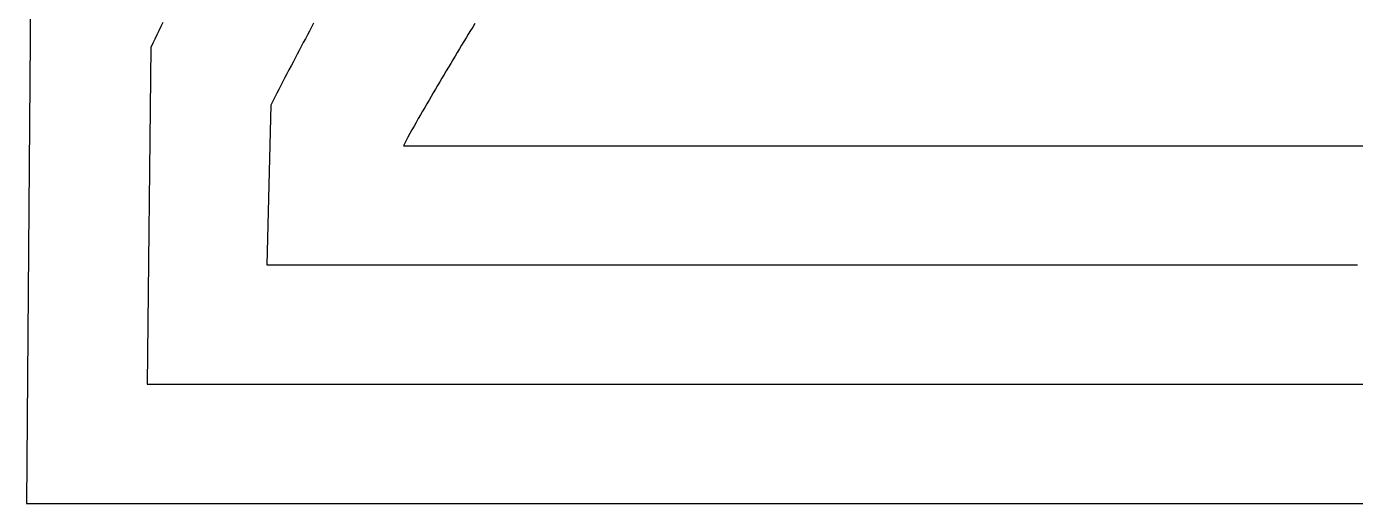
# Model space of a CAD drawing. Extents: x 2 to 198, y -170 to -3.
# Drawn here: x 42.08 to 76.64, y -129.2 to -116.8 of the extents above; entities that cross this region are included whole.
import ezdxf

# ---------------------------------------------------------------- set-up
doc = ezdxf.new("R2010")
doc.units = 0
doc.layers.add('MyLines', color=7, linetype='Continuous')

msp = doc.modelspace()

# ---------------------------------------------------------------- linework, layer by layer
at = {"layer": 'MyLines'}
for p, q in [((42.182, -116.005), (42.084, -129.2)), ((45.572, -116.804), (45.521, -116.912)), ((45.623, -116.697), (45.572, -116.804)), ((49.55, -116.717), (49.496, -116.817)), ((53.745, -116.719), (53.687, -116.814)), ((45.419, -117.127), (45.369, -117.235)), ((45.47, -117.019), (45.419, -117.127)), ((45.521, -116.912), (45.47, -117.019)), ((49.335, -117.119), (49.281, -117.22)), ((49.389, -117.018), (49.335, -117.119)), ((49.442, -116.918), (49.389, -117.018)), ((49.496, -116.817), (49.442, -116.918)), ((53.514, -117.097), (53.456, -117.192)), ((53.571, -117.002), (53.514, -117.097)), ((53.629, -116.908), (53.571, -117.002)), ((53.687, -116.814), (53.629, -116.908)), ((45.318, -117.342), (45.217, -126.1)), ((45.369, -117.235), (45.318, -117.342)), ((49.174, -117.422), (49.121, -117.523)), ((49.228, -117.321), (49.174, -117.422)), ((49.281, -117.22), (49.228, -117.321)), ((53.284, -117.476), (53.227, -117.571)), ((53.341, -117.381), (53.284, -117.476)), ((53.399, -117.286), (53.341, -117.381)), ((53.456, -117.192), (53.399, -117.286)), ((48.961, -117.826), (48.908, -117.927)), ((49.014, -117.725), (48.961, -117.826)), ((49.068, -117.624), (49.014, -117.725)), ((49.121, -117.523), (49.068, -117.624)), ((53.113, -117.761), (53.057, -117.856)), ((53.17, -117.666), (53.113, -117.761)), ((53.227, -117.571), (53.17, -117.666)), ((48.803, -118.13), (48.75, -118.232)), ((48.855, -118.029), (48.803, -118.13)), ((48.908, -117.927), (48.855, -118.029)), ((52.887, -118.142), (52.831, -118.238)), ((52.943, -118.047), (52.887, -118.142)), ((53, -117.951), (52.943, -118.047)), ((53.057, -117.856), (53, -117.951)), ((48.592, -118.537), (48.54, -118.639)), ((48.645, -118.436), (48.592, -118.537)), ((48.697, -118.334), (48.645, -118.436)), ((48.75, -118.232), (48.697, -118.334)), ((52.662, -118.524), (52.606, -118.62)), ((52.718, -118.429), (52.662, -118.524)), ((52.774, -118.333), (52.718, -118.429)), ((52.831, -118.238), (52.774, -118.333)), ((48.435, -118.844), (48.331, -123)), ((48.487, -118.741), (48.435, -118.844)), ((48.54, -118.639), (48.487, -118.741)), ((52.494, -118.812), (52.439, -118.908)), ((52.55, -118.716), (52.494, -118.812)), ((52.606, -118.62), (52.55, -118.716)), ((52.272, -119.196), (52.217, -119.293)), ((52.328, -119.1), (52.272, -119.196)), ((52.383, -119.004), (52.328, -119.1)), ((52.439, -118.908), (52.383, -119.004)), ((52.107, -119.486), (52.052, -119.582)), ((52.162, -119.389), (52.107, -119.486)), ((52.217, -119.293), (52.162, -119.389)), ((51.997, -119.679), (51.887, -119.9)), ((51.887, -119.9), (51.887, -119.9)), ((51.887, -119.9), (64.653, -119.9)), ((52.052, -119.582), (51.997, -119.679)), ((64.653, -119.9), (77.419, -119.9)), ((48.331, -123), (48.331, -123)), ((48.331, -123), (62.513, -123)), ((62.513, -123), (76.695, -123)), ((45.217, -126.1), (45.217, -126.1)), ((45.217, -126.1), (60.352, -126.1)), ((60.352, -126.1), (75.487, -126.1)), ((75.487, -126.1), (90.621, -126.1)), ((42.084, -129.2), (42.084, -129.2)), ((42.084, -129.2), (58.111, -129.2)), ((58.111, -129.2), (74.138, -129.2)), ((74.138, -129.2), (90.165, -129.2))]:
    msp.add_line(p, q, dxfattribs=at)

doc.saveas('drawing.dxf')
